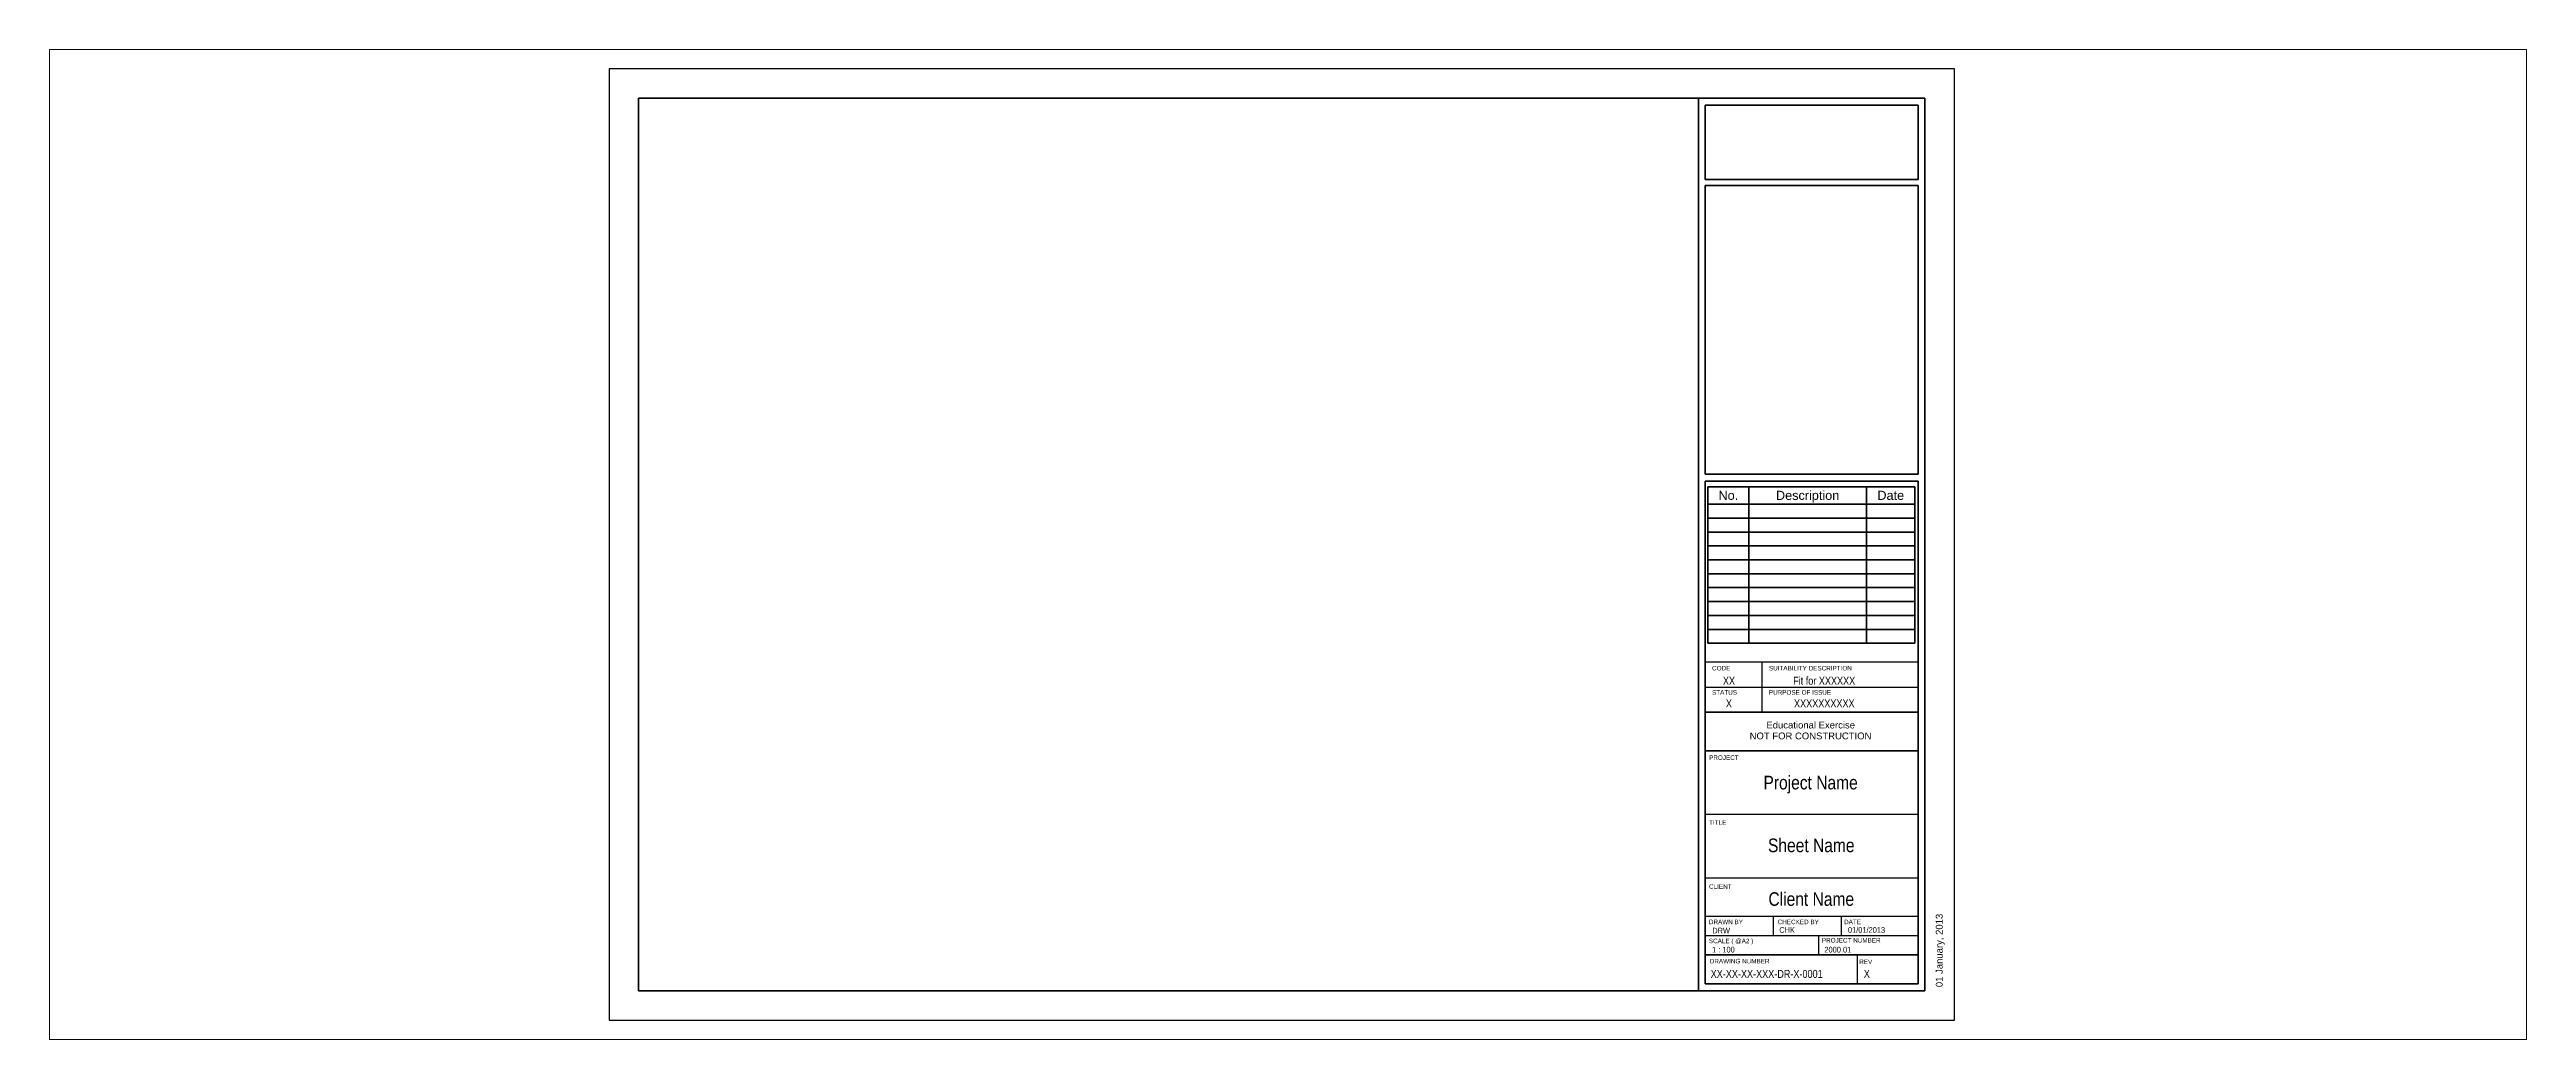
# Paper-space layout 'Layout1' of a CAD drawing. Header units: millimetres. Extents: x -246 to 847, y -8 to 428.
import ezdxf

# ---------------------------------------------------------------- set-up
doc = ezdxf.new("R2010")
doc.units = ezdxf.units.MM
for name, color, linetype, lineweight in [('A-DETL-THIN', 151, 'Continuous', 30), ('G-ANNO-SCHD', 231, 'Continuous', 30), ('G-ANNO-TEXT', 231, 'Continuous', 30), ('G-ANNO-TTLB', 6, 'Continuous', 30), ('G-ANNO-TTLB-MEDM', 33, 'Continuous', 70), ('G-ANNO-TTLB-THIN', 151, 'Continuous', 30)]:
    doc.layers.add(name, color=color, linetype=linetype, lineweight=lineweight)
doc.layers.add('G-ANNO-NPLT', color=191, linetype='Continuous', plot=False)
doc.styles.add('Arial', font='arial.ttf', dxfattribs={"height": 2})
doc.styles.add('Arial Narrow', font='ARIALN.TTF', dxfattribs={"height": 6})
doc.styles.add('Arial Narrow_1', font='ARIALN.TTF', dxfattribs={"height": 2.5})
doc.styles.add('Arial Narrow_2', font='ARIALN.TTF', dxfattribs={"height": 3.5})
doc.styles.add('Arial_1', font='arial.ttf', dxfattribs={"height": 3})
doc.styles.add('Arial_2', font='arial.ttf', dxfattribs={"height": 4})

psp = doc.layouts.get("Layout1")

# ---------------------------------------------------------------- linework, layer by layer
at = {"layer": 'A-DETL-THIN', "lineweight": 50}
for p, q in [((504, 235.4), (486, 235.4)), ((486, 235.4), (486, 227.8)), ((556, 235.4), (504, 235.4)), ((504, 235.4), (504, 227.8)), ((577.3, 235.4), (556, 235.4)), ((556, 235.4), (556, 227.8)), ((577.3, 235.4), (577.3, 227.8)), ((577.3, 227.8), (486, 227.8)), ((486, 227.8), (486, 166.4)), ((577.3, 221.6), (486, 221.6)), ((504, 227.8), (504, 166.4)), ((556, 227.8), (556, 166.4)), ((577.3, 227.8), (577.3, 166.4)), ((577.3, 215.5), (486, 215.5)), ((577.3, 209.4), (486, 209.4)), ((577.3, 203.2), (486, 203.2)), ((577.3, 197.1), (486, 197.1)), ((577.3, 191), (486, 191)), ((577.3, 184.8), (486, 184.8)), ((577.3, 178.7), (486, 178.7)), ((577.3, 172.5), (486, 172.5)), ((577.3, 166.4), (486, 166.4))]:
    psp.add_line(p, q, dxfattribs=at)
at = {"layer": 'G-ANNO-TTLB'}
for p, q in [((578.8, 158), (484.8, 158)), ((509.8, 158), (509.8, 136)), ((484.8, 147), (578.8, 147)), ((484.8, 62.9), (578.8, 62.9))]:
    psp.add_line(p, q, dxfattribs=at)
at = {"layer": 'G-ANNO-TTLB-MEDM'}
for p, q in [((13.8, 407), (581.8, 407)), ((13.8, 407), (13.8, 13)), ((481.8, 407), (481.8, 13)), ((581.8, 407), (581.8, 13)), ((484.8, 404), (578.8, 404)), ((484.8, 371.1), (484.8, 404)), ((578.8, 404), (578.8, 371.1)), ((578.8, 371.1), (484.8, 371.1)), ((484.8, 368.5), (578.8, 368.5)), ((484.8, 241), (484.8, 368.5)), ((578.8, 368.5), (578.8, 241)), ((578.8, 241), (484.8, 241)), ((484.8, 238), (578.8, 238)), ((484.8, 238), (484.8, 136)), ((578.8, 238), (578.8, 136)), ((484.8, 136), (484.8, 16)), ((484.8, 136), (578.8, 136)), ((578.8, 16), (578.8, 136)), ((484.8, 118.9), (578.8, 118.9)), ((484.8, 28.9), (578.8, 28.9)), ((13.8, 13), (581.8, 13)), ((484.8, 16), (578.8, 16))]:
    psp.add_line(p, q, dxfattribs=at)
at = {"layer": 'G-ANNO-TTLB-THIN'}
for p, q in [((594.8, 420), (0.8, 420)), ((0.8, 420), (0.8, 0)), ((594.8, 0), (594.8, 420)), ((484.8, 37.4), (578.8, 37.4)), ((0.8, 0), (594.8, 0))]:
    psp.add_line(p, q, dxfattribs=at)

# ---------------------------------------------------------------- texts
at = {"layer": 'G-ANNO-NPLT', "lineweight": 30, "char_height": 6, "attachment_point": 1, "style": 'Arial Narrow'}
for s, insert, width in [('Project Name', (510.5, 107.9), 50.827), ('Sheet Name', (512.5, 80.2), 46.578)]:
    psp.add_mtext(s, dxfattribs=dict(at, insert=insert, width=width))
at = {"layer": 'G-ANNO-SCHD', "char_height": 4, "attachment_point": 2, "line_spacing_factor": 0.941778, "style": 'Arial_2'}
for s, insert, width in [('No.', (495, 233.7), 10.382), ('Description', (530, 233.7), 33.349), ('Date', (566.7, 233.7), 14.103)]:
    psp.add_mtext(s, dxfattribs=dict(at, insert=insert, width=width))

# ---------------------------------------------------------------- viewports
at = {"layer": '0'}
psp.add_viewport(center=(300.6, 210), size=(1093.7, 436.963), view_center_point=(300.6, 210), view_height=436.963, dxfattribs=at)

# ---------------------------------------------------------------- next in the draw order: texts
at = {"layer": 'G-ANNO-NPLT', "lineweight": 30, "insert": (586.6, 14.6), "char_height": 3, "width": 39.924, "attachment_point": 1, "rotation": 90, "style": 'Arial_1', "bg_fill": 3, "box_fill_scale": 1.25, "bg_fill_color": 256, "bg_fill_true_color": 13158600, "bg_fill_transparency": 0}
psp.add_mtext('01 January, 2013', dxfattribs=at)
at = {"layer": 'G-ANNO-NPLT', "lineweight": 30, "insert": (487.2, 22.2), "char_height": 3.5, "width": 60.447, "attachment_point": 1, "style": 'Arial Narrow_2', "bg_fill": 3, "box_fill_scale": 1.25, "bg_fill_color": 256, "bg_fill_true_color": 13158600, "bg_fill_transparency": 0}
psp.add_mtext('XX-XX-XX-XXX-DR-X-0001', dxfattribs=at)
at = {"layer": 'G-ANNO-TEXT', "color": 7, "char_height": 2, "attachment_point": 1, "style": 'Arial', "bg_fill": 3, "box_fill_scale": 1.25, "bg_fill_color": 256, "bg_fill_true_color": 13158600, "bg_fill_transparency": 0}
for s, insert, width in [('CODE', (487.8, 156.4), 9.941), ('SUITABILITY DESCRIPTION', (512.9, 156.4), 45.215), ('STATUS', (487.8, 145.7), 13.629), ('PURPOSE OF ISSUE', (512.9, 145.7), 33.992), ('PROJECT', (486.5, 116.9), 16.114), ('TITLE', (486.5, 88.3), 9.38), ('CLIENT', (486.5, 60), 12.266), ('DATE', (546.1, 44.4), 9.219), ('SCALE ( @A2 )', (486.4, 36), 24.291)]:
    psp.add_mtext(s, dxfattribs=dict(at, insert=insert, width=width))

# ---------------------------------------------------------------- next in the draw order: linework, layer by layer
at = {"layer": 'G-ANNO-TTLB'}
psp.add_line((484.8, 90.9), (578.8, 90.9), dxfattribs=at)

# ---------------------------------------------------------------- next in the draw order: texts
at = {"layer": 'G-ANNO-NPLT', "lineweight": 30, "attachment_point": 1, "bg_fill": 3, "box_fill_scale": 1.25, "bg_fill_color": 256, "bg_fill_true_color": 13158600, "bg_fill_transparency": 0}
for s, insert, char_height, width, style in [('XX', (492.6, 151.6), 3.5, 6.574, 'Arial Narrow_2'), ('Fit for XXXXXX', (523.6, 151.6), 3.5, 33.671, 'Arial Narrow_2'), ('01/01/2013', (547.8, 41.1), 2.5, 17.316, 'Arial Narrow_1')]:
    psp.add_mtext(s, dxfattribs=dict(at, insert=insert, char_height=char_height, width=width, style=style))
at = {"layer": 'G-ANNO-TEXT', "color": 7, "char_height": 2, "attachment_point": 1, "style": 'Arial', "bg_fill": 3, "box_fill_scale": 1.25, "bg_fill_color": 256, "bg_fill_true_color": 13158600, "bg_fill_transparency": 0}
for s, insert, width in [('DRAWN BY', (486.4, 44.4), 18.679), ('CHECKED BY', (516.8, 44.4), 22.447)]:
    psp.add_mtext(s, dxfattribs=dict(at, insert=insert, width=width))

# ---------------------------------------------------------------- next in the draw order: texts
at = {"layer": 'G-ANNO-NPLT', "lineweight": 30, "attachment_point": 1, "bg_fill": 3, "box_fill_scale": 1.25, "bg_fill_color": 256, "bg_fill_true_color": 13158600, "bg_fill_transparency": 0}
for s, insert, char_height, width, style in [('X', (493.9, 141.6), 3.5, 3.287, 'Arial Narrow_2'), ('XXXXXXXXXX', (524, 141.6), 3.5, 32.869, 'Arial Narrow_2'), ('DRW', (487.9, 40.8), 2.5, 8.257, 'Arial Narrow_1'), ('CHK', (517.5, 41.1), 2.5, 7.295, 'Arial Narrow_1')]:
    psp.add_mtext(s, dxfattribs=dict(at, insert=insert, char_height=char_height, width=width, style=style))
at = {"layer": 'G-ANNO-NPLT', "lineweight": 30, "insert": (512.7, 56.5), "char_height": 6, "width": 46.097, "attachment_point": 1, "style": 'Arial Narrow'}
psp.add_mtext('Client Name', dxfattribs=at)
at = {"layer": 'G-ANNO-TEXT', "color": 7, "insert": (536.3, 36.3), "char_height": 2, "width": 31.987, "attachment_point": 1, "style": 'Arial', "bg_fill": 3, "box_fill_scale": 1.25, "bg_fill_color": 256, "bg_fill_true_color": 13158600, "bg_fill_transparency": 0}
psp.add_mtext('PROJECT NUMBER', dxfattribs=at)

# ---------------------------------------------------------------- next in the draw order: linework, layer by layer
at = {"layer": 'G-ANNO-TTLB'}
for p, q in [((484.8, 45.9), (578.8, 45.9)), ((514.8, 45.9), (514.8, 37.4))]:
    psp.add_line(p, q, dxfattribs=at)

# ---------------------------------------------------------------- next in the draw order: texts
at = {"layer": 'G-ANNO-NPLT', "lineweight": 30, "char_height": 2.5, "attachment_point": 1, "style": 'Arial Narrow_1', "bg_fill": 3, "box_fill_scale": 1.25, "bg_fill_color": 256, "bg_fill_true_color": 13158600, "bg_fill_transparency": 0}
for s, insert, width in [('1 : 100', (487.8, 32.4), 10.582), ('2000.01', (537.4, 32.4), 12.506)]:
    psp.add_mtext(s, dxfattribs=dict(at, insert=insert, width=width))
at = {"layer": 'G-ANNO-TEXT', "color": 7, "insert": (511.8, 131.8), "char_height": 3, "width": 48.101, "attachment_point": 1, "style": 'Arial_1', "bg_fill": 3, "box_fill_scale": 1.25, "bg_fill_color": 256, "bg_fill_true_color": 13158600, "bg_fill_transparency": 0}
psp.add_mtext('Educational Exercise', dxfattribs=at)

# ---------------------------------------------------------------- next in the draw order: linework, layer by layer
at = {"layer": 'G-ANNO-TTLB'}
for p, q in [((544.8, 45.9), (544.8, 37.4)), ((534.8, 37.4), (534.8, 28.9)), ((551.9, 28.9), (551.9, 16))]:
    psp.add_line(p, q, dxfattribs=at)

# ---------------------------------------------------------------- next in the draw order: texts
at = {"layer": 'G-ANNO-TEXT', "color": 7, "attachment_point": 1, "bg_fill": 3, "box_fill_scale": 1.25, "bg_fill_color": 256, "bg_fill_true_color": 13158600, "bg_fill_transparency": 0}
for s, insert, char_height, width, style in [('NOT FOR CONSTRUCTION', (504.4, 127), 3, 66.059, 'Arial_1'), ('DRAWING NUMBER', (486.8, 27.1), 2, 32.629, 'Arial')]:
    psp.add_mtext(s, dxfattribs=dict(at, insert=insert, char_height=char_height, width=width, style=style))

# ---------------------------------------------------------------- next in the draw order: texts
at = {"layer": 'G-ANNO-TEXT', "color": 7, "insert": (552.8, 26.8), "char_height": 2, "width": 7.135, "attachment_point": 1, "style": 'Arial', "bg_fill": 3, "box_fill_scale": 1.25, "bg_fill_color": 256, "bg_fill_true_color": 13158600, "bg_fill_transparency": 0}
psp.add_mtext('REV', dxfattribs=at)

# ---------------------------------------------------------------- next in the draw order: texts
at = {"layer": 'G-ANNO-NPLT', "lineweight": 30, "insert": (554.8, 22.2), "char_height": 3.5, "width": 3.287, "attachment_point": 1, "style": 'Arial Narrow_2', "bg_fill": 3, "box_fill_scale": 1.25, "bg_fill_color": 256, "bg_fill_true_color": 13158600, "bg_fill_transparency": 0}
psp.add_mtext('X', dxfattribs=at)

doc.saveas('drawing.dxf')
